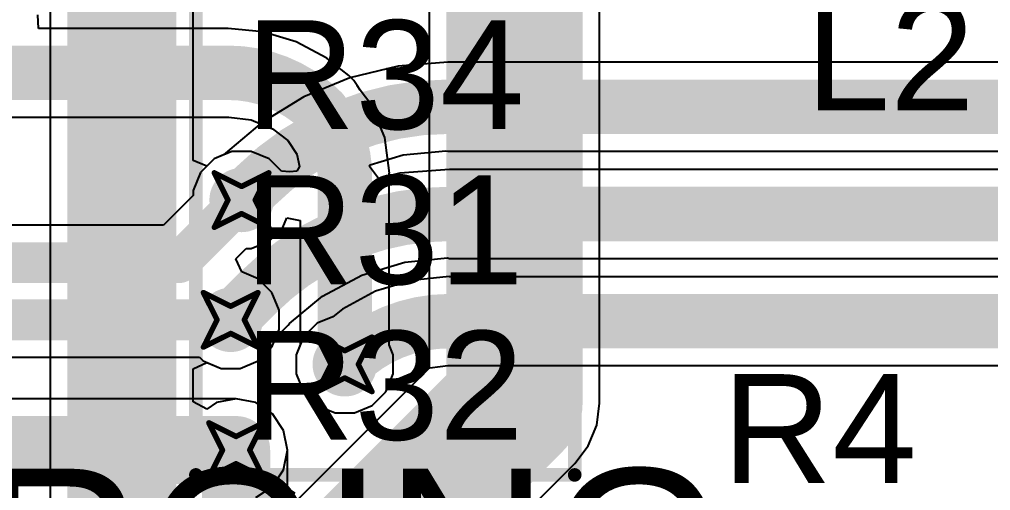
# Model space of a CAD drawing. Header units: millimetres. Extents: x -2 to 282, y -53 to 22.
# Drawn here: x 42.33 to 51.39, y -21.28 to -16.88 of the extents above; entities that cross this region are included whole.
import ezdxf

# ---------------------------------------------------------------- set-up
doc = ezdxf.new("R2010")
doc.units = ezdxf.units.MM
for name, color, linetype in [('BottomLayer', 5, 'Continuous'), ('DrillDrawing', 1, 'Continuous'), ('Mechanical1', 6, 'Continuous'), ('Mechanical2', 216, 'Continuous'), ('TopLayer', 1, 'Continuous'), ('TopOverlay', 2, 'Continuous'), ('ViaHoleLayer', 16, 'Continuous')]:
    doc.layers.add(name, color=color, linetype=linetype)
doc.styles.add('Arial', font='', dxfattribs={"height": 0.2})
doc.styles.get('Arial').set_extended_font_data('Arial')

msp = doc.modelspace()

# ---------------------------------------------------------------- hatches: boundary and pattern name
at = {"layer": 'BottomLayer'}
h = msp.add_hatch(color=5, dxfattribs=at)
edge = h.paths.add_edge_path()
edge.add_arc((44.40627136, -18.56858618), 0.2999994, 0, 360)
h = msp.add_hatch(color=5, dxfattribs=at)
edge = h.paths.add_edge_path()
edge.add_arc((44.30467136, -19.68618618), 0.2999994, 0, 360)
h = msp.add_hatch(color=5, dxfattribs=at)
edge = h.paths.add_edge_path()
edge.add_arc((45.3682735, -20.10127298), 0.2999994, 0, 360)
h = msp.add_hatch(color=5, dxfattribs=at)
edge = h.paths.add_edge_path()
edge.add_arc((44.35547136, -20.90113676), 0.2999994, 0, 360)
at = {"layer": 'TopLayer'}
h = msp.add_hatch(color=1, dxfattribs=at)
edge = h.paths.add_edge_path()
edge.add_arc((44.40627136, -18.56858618), 0.2999994, 0, 360)
h = msp.add_hatch(color=1, dxfattribs=at)
edge = h.paths.add_edge_path()
edge.add_arc((44.30467136, -19.68618618), 0.2999994, 0, 360)
h = msp.add_hatch(color=1, dxfattribs=at)
edge = h.paths.add_edge_path()
edge.add_arc((45.3682735, -20.10127298), 0.2999994, 0, 360)
h = msp.add_hatch(color=1, dxfattribs=at)
edge = h.paths.add_edge_path()
edge.add_arc((44.35547136, -20.90113676), 0.2999994, 0, 360)
at = {"layer": 'ViaHoleLayer'}
h = msp.add_hatch(color=16, dxfattribs=at)
edge = h.paths.add_edge_path()
edge.add_arc((44.40627136, -18.56858618), 0.1499997, 0, 360)
h = msp.add_hatch(color=16, dxfattribs=at)
edge = h.paths.add_edge_path()
edge.add_arc((44.30467136, -19.68618618), 0.1499997, 0, 360)
h = msp.add_hatch(color=16, dxfattribs=at)
edge = h.paths.add_edge_path()
edge.add_arc((45.3682735, -20.10127298), 0.1499997, 0, 360)
h = msp.add_hatch(color=16, dxfattribs=at)
edge = h.paths.add_edge_path()
edge.add_arc((44.35547136, -20.90113676), 0.1499997, 0, 360)

# ---------------------------------------------------------------- linework, layer by layer
at = {"layer": 'BottomLayer'}
for p, q in [((46.15675046, -16.38245136), (46.15675046, -20.13568236)), ((47.74513946, -20.4646276), (47.74513946, -16.52255522)), ((42.51240164, -16.96721524), (42.5061634, -16.84021524)), ((44.28076995999999, -16.96721524), (42.51240164, -16.96721524)), ((44.60402814, -16.9990389), (44.28076995999999, -16.9672)), ((44.28076995999999, -16.9672), (44.28076995999999, -16.96721524)), ((44.91486571999999, -17.09332878), (44.60402814, -16.9990389)), ((45.20133199999999, -17.24645014), (44.91486571999999, -17.09332878)), ((45.28942936, -17.31874616), (45.20133199999999, -17.24645014)), ((45.33633808, -17.35008722), (45.28942936, -17.31874616)), ((45.40721932, -17.4053754), (45.33633808, -17.35008722)), ((45.45241353999999, -17.45249748), (45.40721932, -17.4053754)), ((45.45240337999999, -17.45251018), (45.45241353999999, -17.45249748)), ((45.4850754, -17.5014128), (45.45240337999999, -17.45251018)), ((45.51318303999999, -17.54348028), (45.4850754, -17.5014128)), ((45.61259102, -17.67303044), (45.51318303999999, -17.54348028)), ((45.74169414, -17.98471892), (45.61259102, -17.67303044)), ((39.4878052, -17.79594104), (44.28076995999999, -17.79594104)), ((44.28076995999999, -17.79594104), (44.28793784, -17.7945161)), ((44.28793784, -17.7945161), (44.4957454, -17.8218719)), ((44.4957454, -17.8218719), (44.69607011999999, -17.90485116)), ((44.69607011999999, -17.90485116), (44.8369055, -18.01292054)), ((44.8369055, -18.01292054), (44.92272702, -18.14136326)), ((45.78573012, -18.31919882), (45.74169414, -17.98471892)), ((44.15000822, -18.18506142), (44.0227466, -18.31232304)), ((44.31628424, -18.11618678), (44.15000822, -18.18506142)), ((44.49625847999999, -18.11618678), (44.31628424, -18.11618678)), ((44.6625345, -18.18506142), (44.49625847999999, -18.11618678)), ((44.77727392, -18.29980084), (44.6625345, -18.18506142)), ((44.92272702, -18.14136326), (44.94539905999999, -18.2553356)), ((44.94539905999999, -18.2553356), (44.92181516, -18.29917854)), ((44.0227466, -18.31232304), (43.95387196, -18.47859906)), ((44.85623998, -18.30570634), (44.77727392, -18.29980084)), ((44.92181516, -18.29917854), (44.85623998, -18.30570634)), ((45.78263639999999, -19.91945978), (45.78263639999999, -18.31919882)), ((45.78263639999999, -18.31919882), (45.78573012, -18.31919882)), ((43.95387196, -18.52654918), (43.67725326, -18.80316788)), ((43.95387196, -18.47859906), (43.95387196, -18.52654918)), ((44.78979612, -18.82484932), (44.8269106, -18.73525082)), ((44.8269106, -18.73525082), (44.95391059999999, -18.76051112)), ((43.67725326, -18.80316788), (17.92600174, -18.80316788)), ((44.6625345, -18.95211094), (44.78979612, -18.82484932)), ((44.95391059999999, -18.76051112), (44.95391059999999, -19.91945978)), ((44.49625847999999, -19.02098558), (44.6625345, -18.95211094)), ((44.35283991999999, -19.11645402), (44.44830836, -19.02098558)), ((44.44830836, -19.02098558), (44.49625847999999, -19.02098558)), ((44.40912378, -19.23977864), (44.35283991999999, -19.11645402)), ((44.5609345, -19.30266142), (44.40912378, -19.23977864)), ((44.68819612, -19.42992304), (44.5609345, -19.30266142)), ((44.75707076, -19.59619906), (44.68819612, -19.42992304)), ((44.75707076, -19.7761733), (44.75707076, -19.59619906)), ((44.68819612, -19.94244932), (44.75707076, -19.7761733)), ((44.95391059999999, -19.91945978), (44.9158741, -20.01128586)), ((45.8206729, -20.01128586), (45.78263639999999, -19.91945978)), ((44.5609345, -20.06971094), (44.68819612, -19.94244932)), ((44.9158741, -20.01128586), (44.9158741, -20.1912601)), ((45.8206729, -20.1912601), (45.8206729, -20.01128586)), ((17.4309405, -20.03580448), (44.01450175999999, -20.03580448)), ((44.01450175999999, -20.03580448), (44.04840822, -20.06971094)), ((44.04840822, -20.06971094), (44.21468424, -20.13858558)), ((44.39465848, -20.13858558), (44.5609345, -20.06971094)), ((46.15675046, -20.13568236), (43.74402478, -22.5484055)), ((44.21468424, -20.13858558), (44.39465848, -20.13858558)), ((44.9158741, -20.1912601), (44.98474874, -20.35753612)), ((45.75179826, -20.35753612), (45.8206729, -20.1912601)), ((44.98474874, -20.35753612), (45.11201036, -20.48479774)), ((45.62453664, -20.48479774), (45.75179826, -20.35753612)), ((44.35547136, -20.4220318), (40.74466323999999, -20.4220318)), ((44.53881618, -20.45850112), (44.35547136, -20.4220318)), ((44.69424893999999, -20.56235918), (44.53881618, -20.45850112)), ((47.71807829999999, -20.67019996), (47.74514199999999, -20.46464792)), ((47.74514199999999, -20.46464792), (47.74513946, -20.4646276)), ((45.11201036, -20.48479774), (45.27828638, -20.55367238)), ((45.27828638, -20.55367238), (45.45826062, -20.55367238)), ((45.45826062, -20.55367238), (45.62453664, -20.48479774)), ((44.798107, -20.71779194), (44.69424893999999, -20.56235918)), ((44.83457632, -20.90113676), (44.798107, -20.71779194)), ((47.63873886, -20.8617439), (47.71807829999999, -20.67019996)), ((44.798107, -21.08448158), (44.83457632, -20.90113676)), ((47.51252626, -21.02622922), (47.63873886, -20.8617439)), ((44.67954488, -23.8592106), (47.5125161, -21.02623684)), ((44.69424893999999, -21.23991434), (44.798107, -21.08448158)), ((47.5125161, -21.02623684), (47.51252626, -21.02622922)), ((44.53881618, -21.3437724), (44.69424893999999, -21.23991434))]:
    msp.add_line(p, q, dxfattribs=at)
for points, const_width in [([(46.95094496, -20.46464792), (46.95094496, -15.71412148)], 1.27), ([(39.43201664, -17.38157814), (44.28076995999999, -17.38157814)], 0.508), ([(45.3682735, -20.10127298), (45.3682735, -18.31919882)], 0.508), ([(43.82207136, -19.15278618), (44.40627136, -18.56858618)], 0.3809999999999999), ([(17.78118618, -19.15278618), (43.82207136, -19.15278618)], 0.3809999999999999), ([(17.4309278, -19.68618618), (44.30467136, -19.68618618)], 0.3809999999999999), ([(44.07299287999999, -23.3426), (46.95094496, -20.46464792)], 1.27), ([(40.74466323999999, -20.90113676), (44.35547136, -20.90113676)], 0.635)]:
    msp.add_lwpolyline(points, dxfattribs=dict(at, const_width=const_width))
for points, const_width in [([(44.15376996, -17.38157814, 1), (44.40776996, -17.38157814, 1)], 0.254), ([(44.15376996, -17.38157814, 1), (44.40776996, -17.38157814, 1)], 0.254), ([(44.91634146, -17.64308892, 1), (45.17034146, -17.64308892, 1)], 0.254), ([(44.91634146, -17.64308892, 1), (45.17034146, -17.64308892, 1)], 0.254), ([(44.98502814, -17.70056658, 1), (45.23902813999999, -17.70056658, 1)], 0.254), ([(45.03240168, -17.74551188, 1), (45.28640168, -17.74551188, 1)], 0.254), ([(45.2412735, -18.31919882, 1), (45.4952735, -18.31919882, 1)], 0.254), ([(45.2412735, -18.31919882, 1), (45.4952735, -18.31919882, 1)], 0.254), ([(44.31102136, -18.56858618, 1), (44.50152136, -18.56858618, 1)], 0.1905), ([(43.72682136, -19.15278618, 1), (43.91732136, -19.15278618, 1)], 0.1905), ([(43.72682136, -19.15278618, 1), (43.91732136, -19.15278618, 1)], 0.1905), ([(44.20942136, -19.68618618, 1), (44.39992135999999, -19.68618618, 1)], 0.1905), ([(46.63344496, -20.46464792, 1), (47.26844496, -20.46464792, 1)], 0.635), ([(46.63344496, -20.46464792, 1), (47.26844496, -20.46464792, 1)], 0.635), ([(45.2412735, -20.10127298, 1), (45.4952735, -20.10127298, 1)], 0.254), ([(44.19672136, -20.90113676, 1), (44.51422136, -20.90113676, 1)], 0.3175)]:
    msp.add_lwpolyline(points, format="xyb", close=True, dxfattribs=dict(at, const_width=const_width))
at = {"layer": 'BottomLayer', "const_width": 0.508}
for points in [[(44.28076995999999, -17.38157814, -0.1667016140606297), (45.04334146, -17.64308892)], [(45.04334146, -17.64308892, -0.03117349044121723), (45.15940167999999, -17.74551188)], [(45.11202813999999, -17.70056658, -0.198912367379658), (45.3682735, -18.31919882)]]:
    msp.add_lwpolyline(points, format="xyb", dxfattribs=at)
at = {"layer": 'DrillDrawing', "const_width": 0.0508}
for points in [[(44.15227136, -18.31458618), (44.40627136, -18.44158618)], [(44.15227136, -18.31458618), (44.27927136, -18.56858618)], [(44.40627136, -18.44158618), (44.66027136, -18.31458618)], [(44.53327135999999, -18.56858618), (44.66027136, -18.31458618)], [(44.15227136, -18.82258618), (44.27927136, -18.56858618)], [(44.53327135999999, -18.56858618), (44.66027136, -18.82258618)], [(44.15227136, -18.82258618), (44.40627136, -18.69558618)], [(44.40627136, -18.69558618), (44.66027136, -18.82258618)], [(44.05067136, -19.43218618), (44.30467136, -19.55918618)], [(44.05067136, -19.43218618), (44.17767136, -19.68618618)], [(44.30467136, -19.55918618), (44.55867136, -19.43218618)], [(44.43167136, -19.68618618), (44.55867136, -19.43218618)], [(44.05067136, -19.94018618), (44.17767136, -19.68618618)], [(44.43167136, -19.68618618), (44.55867136, -19.94018618)], [(44.05067136, -19.94018618), (44.30467136, -19.81318618)], [(44.30467136, -19.81318618), (44.55867136, -19.94018618)], [(45.1142735, -19.84727298), (45.3682735, -19.97427298)], [(45.1142735, -19.84727298), (45.2412735, -20.10127298)], [(45.3682735, -19.97427298), (45.6222735, -19.84727298)], [(45.4952735, -20.10127298), (45.6222735, -19.84727298)], [(45.1142735, -20.35527298), (45.2412735, -20.10127298)], [(45.4952735, -20.10127298), (45.6222735, -20.35527298)], [(45.1142735, -20.35527298), (45.3682735, -20.22827298)], [(45.3682735, -20.22827298), (45.6222735, -20.35527298)], [(44.10147136, -20.64713676), (44.35547136, -20.77413676)], [(44.10147136, -20.64713676), (44.22847135999999, -20.90113676)], [(44.35547136, -20.77413676), (44.60947136, -20.64713676)], [(44.48247136, -20.90113676), (44.60947136, -20.64713676)], [(44.10147136, -21.15513676), (44.22847135999999, -20.90113676)], [(44.48247136, -20.90113676), (44.60947136, -21.15513676)], [(44.10147136, -21.15513676), (44.35547136, -21.02813676)], [(44.35547136, -21.02813676), (44.60947136, -21.15513676)]]:
    msp.add_lwpolyline(points, dxfattribs=at)
at = {"layer": 'DrillDrawing', "const_width": 0.0254}
for points in [[(44.13957136, -18.31458618, 1), (44.16497136, -18.31458618, 1)], [(44.13957136, -18.31458618, 1), (44.16497136, -18.31458618, 1)], [(44.64757136, -18.31458618, 1), (44.67297136, -18.31458618, 1)], [(44.64757136, -18.31458618, 1), (44.67297136, -18.31458618, 1)], [(44.39357136, -18.44158618, 1), (44.41897135999999, -18.44158618, 1)], [(44.39357136, -18.44158618, 1), (44.41897135999999, -18.44158618, 1)], [(44.26657135999999, -18.56858618, 1), (44.29197136, -18.56858618, 1)], [(44.26657135999999, -18.56858618, 1), (44.29197136, -18.56858618, 1)], [(44.52057136, -18.56858618, 1), (44.54597136, -18.56858618, 1)], [(44.52057136, -18.56858618, 1), (44.54597136, -18.56858618, 1)], [(44.39357136, -18.69558618, 1), (44.41897135999999, -18.69558618, 1)], [(44.39357136, -18.69558618, 1), (44.41897135999999, -18.69558618, 1)], [(44.13957136, -18.82258618, 1), (44.16497136, -18.82258618, 1)], [(44.13957136, -18.82258618, 1), (44.16497136, -18.82258618, 1)], [(44.64757136, -18.82258618, 1), (44.67297136, -18.82258618, 1)], [(44.64757136, -18.82258618, 1), (44.67297136, -18.82258618, 1)], [(44.03797136, -19.43218618, 1), (44.06337136, -19.43218618, 1)], [(44.03797136, -19.43218618, 1), (44.06337136, -19.43218618, 1)], [(44.54597136, -19.43218618, 1), (44.57137135999999, -19.43218618, 1)], [(44.54597136, -19.43218618, 1), (44.57137135999999, -19.43218618, 1)], [(44.29197136, -19.55918618, 1), (44.31737136, -19.55918618, 1)], [(44.29197136, -19.55918618, 1), (44.31737136, -19.55918618, 1)], [(44.16497136, -19.68618618, 1), (44.19037136, -19.68618618, 1)], [(44.16497136, -19.68618618, 1), (44.19037136, -19.68618618, 1)], [(44.41897135999999, -19.68618618, 1), (44.44437136, -19.68618618, 1)], [(44.41897135999999, -19.68618618, 1), (44.44437136, -19.68618618, 1)], [(44.29197136, -19.81318618, 1), (44.31737136, -19.81318618, 1)], [(44.29197136, -19.81318618, 1), (44.31737136, -19.81318618, 1)], [(45.1015735, -19.84727298, 1), (45.1269735, -19.84727298, 1)], [(45.1015735, -19.84727298, 1), (45.1269735, -19.84727298, 1)], [(45.6095735, -19.84727298, 1), (45.63497349999999, -19.84727298, 1)], [(45.6095735, -19.84727298, 1), (45.63497349999999, -19.84727298, 1)], [(44.03797136, -19.94018618, 1), (44.06337136, -19.94018618, 1)], [(44.03797136, -19.94018618, 1), (44.06337136, -19.94018618, 1)], [(44.54597136, -19.94018618, 1), (44.57137135999999, -19.94018618, 1)], [(44.54597136, -19.94018618, 1), (44.57137135999999, -19.94018618, 1)], [(45.3555735, -19.97427298, 1), (45.3809735, -19.97427298, 1)], [(45.3555735, -19.97427298, 1), (45.3809735, -19.97427298, 1)], [(45.2285735, -20.10127298, 1), (45.2539735, -20.10127298, 1)], [(45.2285735, -20.10127298, 1), (45.2539735, -20.10127298, 1)], [(45.48257349999999, -20.10127298, 1), (45.5079735, -20.10127298, 1)], [(45.48257349999999, -20.10127298, 1), (45.5079735, -20.10127298, 1)], [(45.3555735, -20.22827298, 1), (45.3809735, -20.22827298, 1)], [(45.3555735, -20.22827298, 1), (45.3809735, -20.22827298, 1)], [(45.1015735, -20.35527298, 1), (45.1269735, -20.35527298, 1)], [(45.1015735, -20.35527298, 1), (45.1269735, -20.35527298, 1)], [(45.6095735, -20.35527298, 1), (45.63497349999999, -20.35527298, 1)], [(45.6095735, -20.35527298, 1), (45.63497349999999, -20.35527298, 1)], [(44.08877136, -20.64713676, 1), (44.11417135999999, -20.64713676, 1)], [(44.08877136, -20.64713676, 1), (44.11417135999999, -20.64713676, 1)], [(44.59677136, -20.64713676, 1), (44.62217136, -20.64713676, 1)], [(44.59677136, -20.64713676, 1), (44.62217136, -20.64713676, 1)], [(44.34277136, -20.77413676, 1), (44.36817136, -20.77413676, 1)], [(44.34277136, -20.77413676, 1), (44.36817136, -20.77413676, 1)], [(44.21577136, -20.90113676, 1), (44.24117136, -20.90113676, 1)], [(44.21577136, -20.90113676, 1), (44.24117136, -20.90113676, 1)], [(44.46977136, -20.90113676, 1), (44.49517136, -20.90113676, 1)], [(44.46977136, -20.90113676, 1), (44.49517136, -20.90113676, 1)], [(44.34277136, -21.02813676, 1), (44.36817136, -21.02813676, 1)], [(44.34277136, -21.02813676, 1), (44.36817136, -21.02813676, 1)], [(44.08877136, -21.15513676, 1), (44.11417135999999, -21.15513676, 1)], [(44.08877136, -21.15513676, 1), (44.11417135999999, -21.15513676, 1)], [(44.59677136, -21.15513676, 1), (44.62217136, -21.15513676, 1)], [(44.59677136, -21.15513676, 1), (44.62217136, -21.15513676, 1)]]:
    msp.add_lwpolyline(points, format="xyb", close=True, dxfattribs=at)
at = {"layer": 'Mechanical1', "const_width": 0.0127}
msp.add_lwpolyline([(-2.032e-05, -1.016e-05, -3.218852180172771), (-0.27914346, -38.41401258)], format="xyb", dxfattribs=at)
at = {"layer": 'Mechanical2', "const_width": 0.254}
msp.add_lwpolyline([(50.76622054, 5.47802816, -1.122171366645898), (-0.2944876, -38.43746948)], format="xyb", dxfattribs=at)
at = {"layer": 'TopLayer'}
for p, q in [((42.62257159999999, -15.64161972), (42.62257159999999, -29.59218618)), ((43.95477112, -18.20069258), (43.95477112, -15.65640506)), ((46.32857892, -17.2828712), (45.86623542, -17.31925924)), ((46.32857892, -17.28401928), (46.32857892, -17.2828712)), ((56.34007527999999, -17.28401928), (46.32857892, -17.28401928)), ((45.86623542, -17.31925924), (45.4152762, -17.4275242)), ((45.4152762, -17.4275242), (44.98680614, -17.60500162)), ((44.98680614, -17.60500162), (44.59137386, -17.8473227)), ((44.59137386, -17.8473227), (44.23918254, -18.14812474)), ((45.91280885999999, -18.14817046), (46.3100039, -18.10904938)), ((46.3100039, -18.10904938), (46.32857892, -18.11274508)), ((44.08177111999999, -18.25329852), (43.95477112, -18.20069258)), ((44.15000822, -18.18506142), (44.08177111999999, -18.25329852)), ((44.23918254, -18.14812474), (44.15000822, -18.18506142)), ((45.60609878, -18.24121066), (45.91280885999999, -18.14817046)), ((46.32857892, -18.11274508), (57.48726374, -18.11274508)), ((45.59755422, -18.25699422), (45.60609878, -18.24121066)), ((45.68227338, -18.36726324), (45.59755422, -18.25699422)), ((46.34458092, -18.2828692), (45.88223742, -18.31925724)), ((46.34458092, -18.28401728), (46.34458092, -18.2828692)), ((57.48725612, -18.28401728), (46.34458092, -18.28401728)), ((45.88223742, -18.31925724), (45.68227338, -18.36726324)), ((45.52901994, -19.2694433), (45.92881086, -19.14816846)), ((45.92881086, -19.14816846), (46.3260059, -19.10904738)), ((46.3260059, -19.10904738), (46.34458092, -19.11274308)), ((46.34458092, -19.11274308), (57.48725612, -19.11274308)), ((45.16057008, -19.46638474), (45.52901994, -19.2694433)), ((46.34095379999999, -19.28335234), (45.99162506, -19.31775918)), ((46.34095379999999, -19.28401274), (46.34095379999999, -19.28335234)), ((57.4872485, -19.28401274), (46.34095379999999, -19.28401274)), ((45.99162506, -19.31775918), (45.65572022, -19.41965382)), ((44.85205152, -19.71957956), (45.16057008, -19.46638474)), ((45.65572022, -19.41965382), (45.3461501, -19.58512212)), ((45.3461501, -19.58512212), (45.25846676, -19.65708286)), ((44.72623262, -19.85062324), (44.8415283, -19.73532756)), ((44.8415283, -19.73532756), (44.85205152, -19.71957956)), ((45.11201036, -19.71774822), (44.98474874, -19.84500984)), ((45.25846676, -19.65708286), (45.11201036, -19.71774822)), ((44.68819612, -19.94244932), (44.72623262, -19.85062324)), ((44.98474874, -19.84500984), (44.9158741, -20.01128586)), ((44.5609345, -20.06971094), (44.68819612, -19.94244932)), ((44.9158741, -20.01128586), (44.9158741, -20.1912601)), ((43.95477112, -20.1420095), (44.08177366, -20.08353108)), ((44.08177366, -20.08353108), (44.21468424, -20.13858558)), ((44.39465848, -20.13858558), (44.5609345, -20.06971094)), ((43.95477112, -20.45099034), (43.95477112, -20.1420095)), ((44.21468424, -20.13858558), (44.39465848, -20.13858558)), ((44.9158741, -20.1912601), (44.98474874, -20.35753612)), ((45.85858748, -20.23847362), (46.09126418, -20.14209586)), ((46.09126418, -20.14209586), (46.33031882, -20.11062272)), ((46.33031882, -20.11062272), (46.34095379999999, -20.11273854)), ((46.34095379999999, -20.11273854), (57.4872485, -20.11273854)), ((45.77433822, -20.30311916), (45.85858748, -20.23847362)), ((44.98474874, -20.35753612), (45.11201036, -20.48479774)), ((45.62453664, -20.48479774), (45.75179826, -20.35753612)), ((45.75179826, -20.35753612), (45.77433822, -20.30311916)), ((44.08177111999999, -20.51887438), (43.95477112, -20.45099034)), ((44.17212654, -20.45850112), (44.08177111999999, -20.51887438)), ((44.35547136, -20.4220318), (44.17212654, -20.45850112)), ((44.53881618, -20.45850112), (44.35547136, -20.4220318)), ((44.69424893999999, -20.56235918), (44.53881618, -20.45850112)), ((45.11201036, -20.48479774), (45.27828638, -20.55367238)), ((45.27828638, -20.55367238), (45.45826062, -20.55367238)), ((45.45826062, -20.55367238), (45.62453664, -20.48479774)), ((44.798107, -20.71779194), (44.69424893999999, -20.56235918)), ((44.83457632, -20.90113676), (44.798107, -20.71779194)), ((44.83457632, -21.25870272), (44.83457632, -20.90113676)), ((44.90720254, -21.30722942), (44.83457632, -21.25870272))]:
    msp.add_line(p, q, dxfattribs=at)
for points, const_width in [([(43.28867136, -29.59218618), (43.28867136, -15.28472432)], 1.016), ([(46.32857892, -17.69838218), (57.48726374, -17.69838218)], 0.508), ([(44.40627136, -18.56858618), (44.53252713999999, -18.4423304)], 0.508), ([(46.34458092, -18.69838018), (57.48725612, -18.69838018)], 0.508), ([(44.30467136, -19.68618618), (44.54852914, -19.4423284)], 0.508), ([(46.34095379999999, -19.69837564), (57.4872485, -19.69837564)], 0.508), ([(44.35547136, -24.66272944), (44.35547136, -20.90113676)], 0.635)]:
    msp.add_lwpolyline(points, dxfattribs=dict(at, const_width=const_width))
at = {"layer": 'TopLayer', "const_width": 0.508}
for points in [[(44.53252713999999, -18.4423304, -0.198912367379658), (46.32857892, -17.69838218)], [(44.54852914, -19.4423284, -0.198912367379658), (46.34458092, -18.69838018)], [(45.37192602, -20.0976357, -0.1979386682064223), (46.34095379999999, -19.69837564)], [(45.3682735, -20.10127298, -0.0009368086560267312), (45.37192602, -20.0976357)]]:
    msp.add_lwpolyline(points, format="xyb", dxfattribs=at)
at = {"layer": 'TopLayer'}
for points, const_width in [([(46.20157892, -17.69838218, 1), (46.45557892, -17.69838218, 1)], 0.254), ([(46.20157892, -17.69838218, 1), (46.45557892, -17.69838218, 1)], 0.254), ([(44.40552714, -18.4423304, 1), (44.65952713999999, -18.4423304, 1)], 0.254), ([(44.40552714, -18.4423304, 1), (44.65952713999999, -18.4423304, 1)], 0.254), ([(44.27927136, -18.56858618, 1), (44.53327135999999, -18.56858618, 1)], 0.254), ([(46.21758092, -18.69838018, 1), (46.47158091999999, -18.69838018, 1)], 0.254), ([(46.21758092, -18.69838018, 1), (46.47158091999999, -18.69838018, 1)], 0.254), ([(44.42152914, -19.4423284, 1), (44.67552913999999, -19.4423284, 1)], 0.254), ([(44.42152914, -19.4423284, 1), (44.67552913999999, -19.4423284, 1)], 0.254), ([(44.17767136, -19.68618618, 1), (44.43167136, -19.68618618, 1)], 0.254), ([(46.2139538, -19.69837564, 1), (46.4679538, -19.69837564, 1)], 0.254), ([(46.2139538, -19.69837564, 1), (46.4679538, -19.69837564, 1)], 0.254), ([(45.2412735, -20.10127298, 1), (45.4952735, -20.10127298, 1)], 0.254), ([(45.24492601999999, -20.0976357, 1), (45.49892602, -20.0976357, 1)], 0.254), ([(45.24492601999999, -20.0976357, 1), (45.49892602, -20.0976357, 1)], 0.254), ([(44.19672136, -20.90113676, 1), (44.51422136, -20.90113676, 1)], 0.3175)]:
    msp.add_lwpolyline(points, format="xyb", close=True, dxfattribs=dict(at, const_width=const_width))
at = {"layer": 'TopOverlay', "const_width": 0.127}
for points in [[(43.98017111999999, -21.1328), (43.98017111999999, -15.15777766)], [(47.5125161, -21.1328), (47.5125161, -15.15777766)], [(43.98017111999999, -21.1328), (47.5125161, -21.1328)]]:
    msp.add_lwpolyline(points, dxfattribs=at)
at = {"layer": 'TopOverlay', "const_width": 0.0635}
for points in [[(43.94842112, -21.1328, 1), (44.01192112, -21.1328, 1)], [(43.94842112, -21.1328, 1), (44.01192112, -21.1328, 1)], [(47.4807661, -21.1328, 1), (47.5442661, -21.1328, 1)], [(47.4807661, -21.1328, 1), (47.5442661, -21.1328, 1)]]:
    msp.add_lwpolyline(points, format="xyb", close=True, dxfattribs=at)

# ---------------------------------------------------------------- texts
at = {"layer": 'TopOverlay', "style": 'Arial'}
for s, p in [('L2', (49.66368274, -17.73229118)), ('R34', (44.44197105999999, -17.9068349)), ('R31', (44.43344936, -19.3546349)), ('R32', (44.43384306, -20.8048098)), ('R4', (48.8868085, -21.2088349))]:
    msp.add_text(s, height=1.016, dxfattribs=at).set_placement(p)
msp.add_text('CHARGING', height=1.524, rotation=360, dxfattribs=at).set_placement((37.45845442, -22.59906072))

doc.saveas('drawing.dxf')
